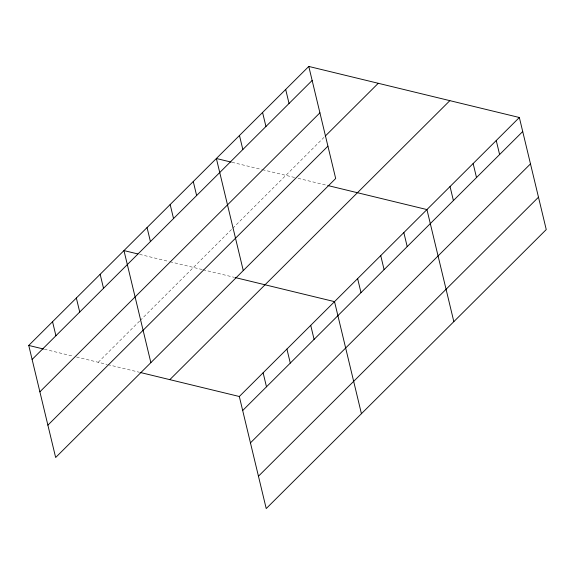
<?xml version="1.0" encoding="UTF-8"?>
<svg xmlns="http://www.w3.org/2000/svg" width="575" height="575" viewBox="0 0 575 575"><rect width="100%" height="100%" fill="white"/><g stroke="black" fill="none" stroke-linecap="round" stroke-linejoin="round"><path stroke-width="0.43" stroke-dasharray="2.88 2.16" d="M98.239 362.286L139.581 321.094M140.207 320.476L232.156 228.857M232.782 228.239L323.948 137.411M232.005 162.301L261.539 169.46M262.408 169.675L294.587 177.474M298.08 178.322L326.895 185.308M139.596 254.366L169.129 261.532M169.999 261.74L202.177 269.546M203.054 269.754L234.485 277.38M44.383 349.226L73.047 356.177M76.525 357.018L106.964 364.399M107.841 364.615L139.272 372.233"/><path stroke-width="0.86" d="M308.782 66.441L335.685 178.502L55.653 457.499L28.75 345.438L308.782 66.441L519.347 117.501L546.25 229.562L266.218 508.559L239.315 396.498L519.347 117.501M32.114 359.461L312.146 80.464M39.883 391.812L319.916 112.822M325.191 136.167L378.264 83.289M47.89 425.148L327.915 146.151M169.826 379.644L449.858 100.654M242.686 410.521L522.711 131.531M250.448 442.872L530.481 163.882M258.455 476.208L538.48 197.211M231.136 162.093L216.373 158.506L243.275 270.573M327.764 185.524L426.938 209.573L453.84 321.633M137.856 253.949L123.963 250.578L150.866 362.638M235.355 277.588L334.528 301.638L361.431 413.698M28.75 345.438L43.513 349.018M140.142 372.449L239.315 396.498M496.247 140.523L499.61 154.546M473.139 163.537L476.51 177.56M450.038 186.552L453.409 200.582M403.837 232.588L407.201 246.61M380.729 255.602L384.1 269.632M357.628 278.623L360.999 292.646M285.682 89.456L289.045 103.486M262.574 112.477L265.945 126.5M310.723 325.349L314.094 339.379M239.473 135.492L242.837 149.522M286.918 349.068L290.289 363.091M263.12 372.78L266.484 386.81M193.265 181.528L196.636 195.55M170.164 204.542L173.535 218.572M147.063 227.563L150.427 241.586M100.158 274.289L103.522 288.319M76.353 298.008L79.724 312.031M52.555 321.72L55.919 335.75"/></g></svg>
